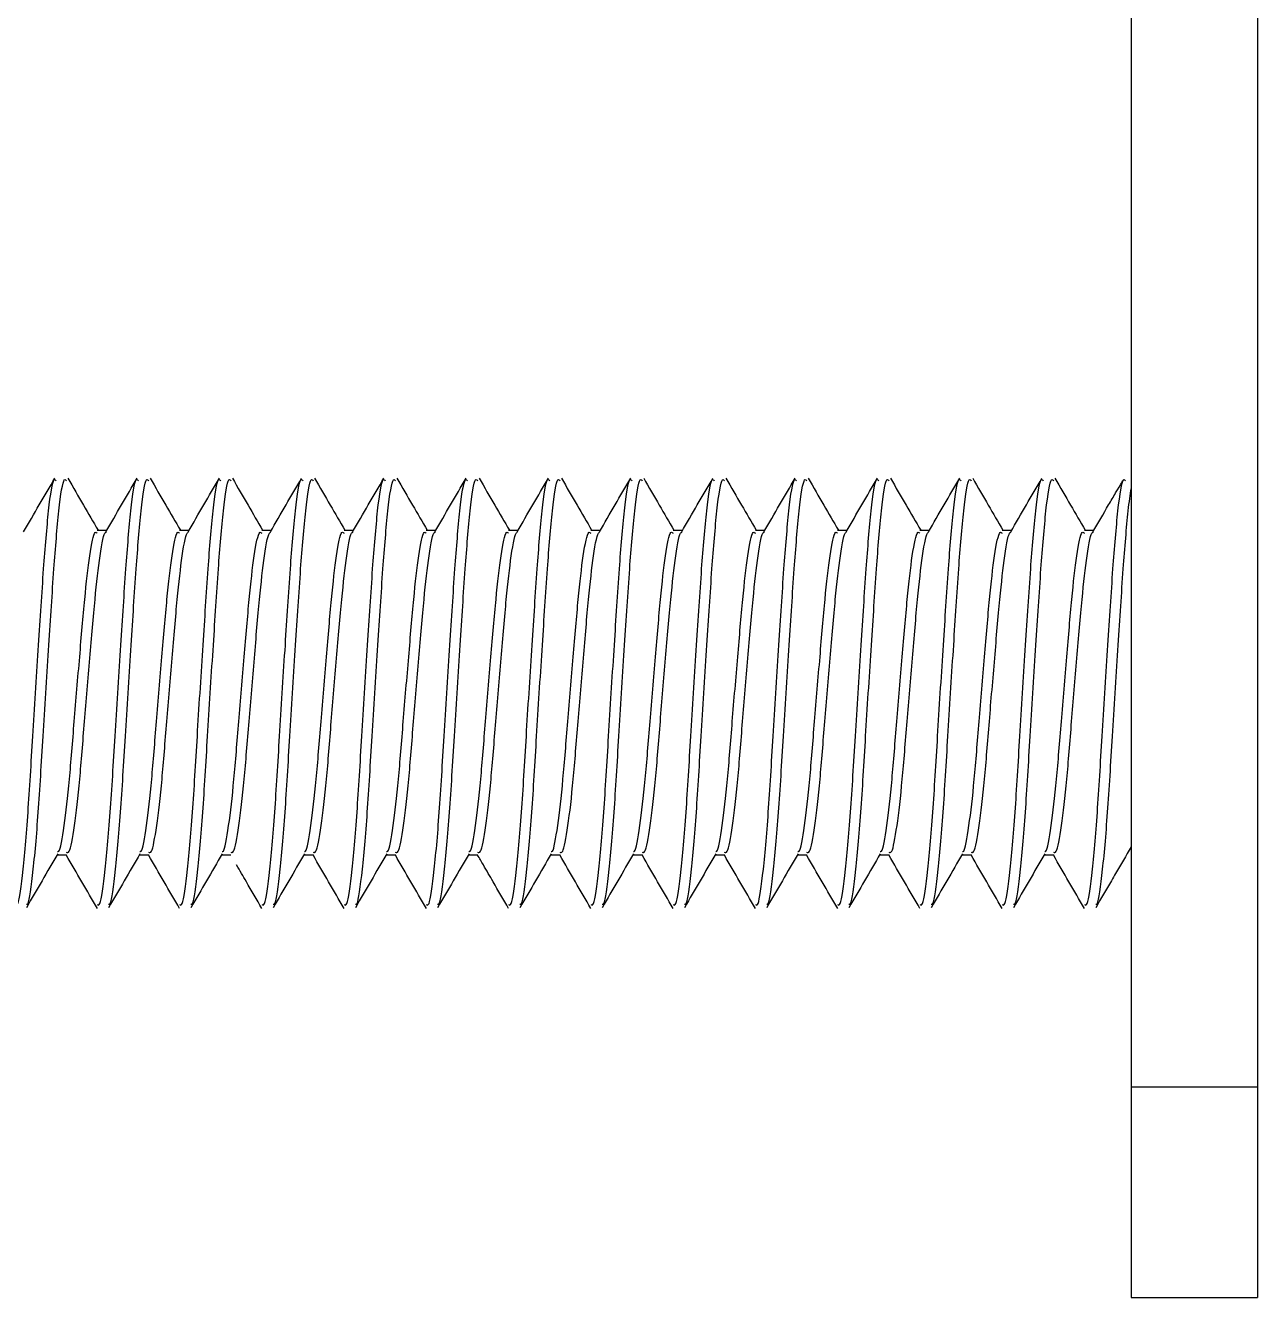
# Model space of a CAD drawing. Header units: inches. Extents: x -2.82 to 2.82, y -1.71 to 1.71.
# Drawn here: x -0.4128 to -0.0617, y -1.7084 to -1.3459 of the extents above; entities that cross this region are included whole.
import ezdxf

# ---------------------------------------------------------------- set-up
doc = ezdxf.new("R2010")
doc.units = ezdxf.units.IN
doc.header["$LTSCALE"] = 0.5
doc.header["$MEASUREMENT"] = 0
doc.layers.add('Hardware', color=242, linetype='CONTINUOUS')
doc.layers.add('Mounting', color=4, linetype='CONTINUOUS')

msp = doc.modelspace()

# ---------------------------------------------------------------- linework, layer by layer
at = {"layer": 'Hardware', "linetype": 'Continuous', "lineweight": 25, "transparency": 16777216}
for p, q in [((-0.39233, -1.48977), (-0.38963, -1.48977)), ((-0.36889, -1.48977), (-0.36619, -1.48977)), ((-0.34545, -1.48977), (-0.34275, -1.48977)), ((-0.32202, -1.48977), (-0.31932, -1.48977)), ((-0.29858, -1.48977), (-0.29588, -1.48977)), ((-0.27514, -1.48977), (-0.27244, -1.48977)), ((-0.2517, -1.48977), (-0.249, -1.48977)), ((-0.22827, -1.48977), (-0.22557, -1.48977)), ((-0.20483, -1.48977), (-0.20213, -1.48977)), ((-0.18139, -1.48977), (-0.17869, -1.48977)), ((-0.15795, -1.48977), (-0.15525, -1.48977)), ((-0.13452, -1.48977), (-0.13182, -1.48977)), ((-0.11108, -1.48977), (-0.10838, -1.48977)), ((-0.40112, -1.58233), (-0.40381, -1.58233)), ((-0.37768, -1.58233), (-0.38037, -1.58233)), ((-0.35424, -1.58233), (-0.35693, -1.58233)), ((-0.33081, -1.58233), (-0.3335, -1.58233)), ((-0.30737, -1.58233), (-0.31006, -1.58233)), ((-0.28393, -1.58233), (-0.28662, -1.58233)), ((-0.26049, -1.58233), (-0.26318, -1.58233)), ((-0.23706, -1.58233), (-0.23975, -1.58233)), ((-0.21362, -1.58233), (-0.21631, -1.58233)), ((-0.19018, -1.58233), (-0.19287, -1.58233)), ((-0.16674, -1.58233), (-0.16944, -1.58233)), ((-0.14331, -1.58233), (-0.146, -1.58233)), ((-0.11987, -1.58233), (-0.12256, -1.58233))]:
    msp.add_line(p, q, dxfattribs=at)
for points, knots in [([(-0.41332, -1.4902), (-0.41183, -1.48765), (-0.40886, -1.48255), (-0.40589, -1.47744), (-0.40441, -1.47489)], [0, 0, 0, 0, 0.499702, 1, 1, 1, 1]), ([(-0.40763, -1.50074), (-0.40716, -1.49482), (-0.40622, -1.48283), (-0.40491, -1.47459), (-0.40425, -1.47542), (-0.40405, -1.47567)], [0, 0, 0, 0, 0.40651, 0.823713, 1, 1, 1, 1]), ([(-0.4047, -1.50074), (-0.40424, -1.49482), (-0.40329, -1.48283), (-0.40198, -1.47459), (-0.40132, -1.47542), (-0.40112, -1.47567)], [0, 0, 0, 0, 0.40651, 0.823713, 1, 1, 1, 1]), ([(-0.40071, -1.47495), (-0.39923, -1.47751), (-0.39636, -1.48245), (-0.39348, -1.48739), (-0.39209, -1.48977)], [0, 0, 0, 0, 0.516874, 1, 1, 1, 1]), ([(-0.38988, -1.4902), (-0.38839, -1.48765), (-0.38542, -1.48255), (-0.38246, -1.47744), (-0.38097, -1.47489)], [0, 0, 0, 0, 0.499702, 1, 1, 1, 1]), ([(-0.38419, -1.50074), (-0.38373, -1.49482), (-0.38278, -1.48283), (-0.38147, -1.47459), (-0.38081, -1.47542), (-0.38061, -1.47567)], [0, 0, 0, 0, 0.406509, 0.823714, 1, 1, 1, 1]), ([(-0.38126, -1.50074), (-0.3808, -1.49482), (-0.37985, -1.48283), (-0.37854, -1.47459), (-0.37788, -1.47542), (-0.37768, -1.47567)], [0, 0, 0, 0, 0.40651, 0.823713, 1, 1, 1, 1]), ([(-0.37727, -1.47495), (-0.37579, -1.47751), (-0.37292, -1.48245), (-0.37004, -1.48739), (-0.36866, -1.48977)], [0, 0, 0, 0, 0.516874, 1, 1, 1, 1]), ([(-0.36644, -1.4902), (-0.36496, -1.48765), (-0.36199, -1.48255), (-0.35902, -1.47744), (-0.35753, -1.47489)], [0, 0, 0, 0, 0.499677, 1, 1, 1, 1]), ([(-0.36076, -1.50074), (-0.36029, -1.49482), (-0.35935, -1.48283), (-0.35803, -1.47459), (-0.35737, -1.47542), (-0.35717, -1.47567)], [0, 0, 0, 0, 0.406509, 0.823714, 1, 1, 1, 1]), ([(-0.35783, -1.50074), (-0.35736, -1.49482), (-0.35641, -1.48283), (-0.35511, -1.47459), (-0.35444, -1.47542), (-0.35424, -1.47567)], [0, 0, 0, 0, 0.40651, 0.823713, 1, 1, 1, 1]), ([(-0.35383, -1.47495), (-0.35235, -1.47751), (-0.34948, -1.48245), (-0.34661, -1.48739), (-0.34522, -1.48977)], [0, 0, 0, 0, 0.516874, 1, 1, 1, 1]), ([(-0.34301, -1.4902), (-0.34152, -1.48765), (-0.33855, -1.48255), (-0.33558, -1.47744), (-0.3341, -1.47489)], [0, 0, 0, 0, 0.499702, 1, 1, 1, 1]), ([(-0.33732, -1.50074), (-0.33685, -1.49482), (-0.33591, -1.48283), (-0.3346, -1.47459), (-0.33393, -1.47542), (-0.33374, -1.47567)], [0, 0, 0, 0, 0.40651, 0.823713, 1, 1, 1, 1]), ([(-0.33439, -1.50074), (-0.33392, -1.49482), (-0.33298, -1.48283), (-0.33167, -1.47459), (-0.331, -1.47542), (-0.33081, -1.47567)], [0, 0, 0, 0, 0.40651, 0.823713, 1, 1, 1, 1]), ([(-0.3304, -1.47495), (-0.32891, -1.47751), (-0.32605, -1.48245), (-0.32317, -1.48739), (-0.32178, -1.48977)], [0, 0, 0, 0, 0.516874, 1, 1, 1, 1]), ([(-0.31957, -1.4902), (-0.31808, -1.48765), (-0.31511, -1.48255), (-0.31214, -1.47744), (-0.31066, -1.47489)], [0, 0, 0, 0, 0.499702, 1, 1, 1, 1]), ([(-0.31388, -1.50074), (-0.31342, -1.49482), (-0.31247, -1.48283), (-0.31116, -1.47459), (-0.3105, -1.47542), (-0.3103, -1.47567)], [0, 0, 0, 0, 0.406509, 0.823714, 1, 1, 1, 1]), ([(-0.31095, -1.50074), (-0.31049, -1.49482), (-0.30954, -1.48283), (-0.30823, -1.47459), (-0.30757, -1.47542), (-0.30737, -1.47567)], [0, 0, 0, 0, 0.40651, 0.823713, 1, 1, 1, 1]), ([(-0.30696, -1.47495), (-0.30548, -1.47751), (-0.30261, -1.48245), (-0.29973, -1.48739), (-0.29834, -1.48977)], [0, 0, 0, 0, 0.516874, 1, 1, 1, 1]), ([(-0.29613, -1.4902), (-0.29464, -1.48765), (-0.29167, -1.48255), (-0.28871, -1.47744), (-0.28722, -1.47489)], [0, 0, 0, 0, 0.499677, 1, 1, 1, 1]), ([(-0.29044, -1.50074), (-0.28998, -1.49482), (-0.28903, -1.48283), (-0.28772, -1.47459), (-0.28706, -1.47542), (-0.28686, -1.47567)], [0, 0, 0, 0, 0.406509, 0.823714, 1, 1, 1, 1]), ([(-0.28751, -1.50074), (-0.28705, -1.49482), (-0.2861, -1.48283), (-0.28479, -1.47459), (-0.28413, -1.47542), (-0.28393, -1.47567)], [0, 0, 0, 0, 0.40651, 0.823713, 1, 1, 1, 1]), ([(-0.28352, -1.47495), (-0.28204, -1.47751), (-0.27917, -1.48245), (-0.2763, -1.48739), (-0.27491, -1.48977)], [0, 0, 0, 0, 0.516874, 1, 1, 1, 1]), ([(-0.27269, -1.4902), (-0.27121, -1.48765), (-0.26824, -1.48255), (-0.26527, -1.47744), (-0.26379, -1.47489)], [0, 0, 0, 0, 0.499702, 1, 1, 1, 1]), ([(-0.26701, -1.50074), (-0.26654, -1.49482), (-0.26559, -1.48283), (-0.26429, -1.47459), (-0.26362, -1.47542), (-0.26342, -1.47567)], [0, 0, 0, 0, 0.40651, 0.823713, 1, 1, 1, 1]), ([(-0.26408, -1.50074), (-0.26361, -1.49482), (-0.26267, -1.48283), (-0.26136, -1.47459), (-0.26069, -1.47542), (-0.26049, -1.47567)], [0, 0, 0, 0, 0.40651, 0.823713, 1, 1, 1, 1]), ([(-0.26008, -1.47495), (-0.2586, -1.47751), (-0.25573, -1.48245), (-0.25286, -1.48739), (-0.25147, -1.48977)], [0, 0, 0, 0, 0.516874, 1, 1, 1, 1]), ([(-0.24926, -1.4902), (-0.24777, -1.48765), (-0.2448, -1.48255), (-0.24183, -1.47744), (-0.24035, -1.47489)], [0, 0, 0, 0, 0.499702, 1, 1, 1, 1]), ([(-0.24357, -1.50074), (-0.2431, -1.49482), (-0.24216, -1.48283), (-0.24085, -1.47459), (-0.24018, -1.47542), (-0.23999, -1.47567)], [0, 0, 0, 0, 0.406509, 0.823714, 1, 1, 1, 1]), ([(-0.24064, -1.50074), (-0.24017, -1.49482), (-0.23923, -1.48283), (-0.23792, -1.47459), (-0.23725, -1.47542), (-0.23706, -1.47567)], [0, 0, 0, 0, 0.40651, 0.823713, 1, 1, 1, 1]), ([(-0.23665, -1.47495), (-0.23516, -1.47751), (-0.2323, -1.48245), (-0.22942, -1.48739), (-0.22803, -1.48977)], [0, 0, 0, 0, 0.516874, 1, 1, 1, 1]), ([(-0.22582, -1.4902), (-0.22433, -1.48765), (-0.22136, -1.48255), (-0.21839, -1.47744), (-0.21691, -1.47489)], [0, 0, 0, 0, 0.499677, 1, 1, 1, 1]), ([(-0.22013, -1.50074), (-0.21967, -1.49482), (-0.21872, -1.48283), (-0.21741, -1.47459), (-0.21675, -1.47542), (-0.21655, -1.47567)], [0, 0, 0, 0, 0.406509, 0.823714, 1, 1, 1, 1]), ([(-0.2172, -1.50074), (-0.21674, -1.49482), (-0.21579, -1.48283), (-0.21448, -1.47459), (-0.21382, -1.47542), (-0.21362, -1.47567)], [0, 0, 0, 0, 0.40651, 0.823713, 1, 1, 1, 1]), ([(-0.21321, -1.47495), (-0.21173, -1.47751), (-0.20886, -1.48245), (-0.20598, -1.48739), (-0.20459, -1.48977)], [0, 0, 0, 0, 0.516874, 1, 1, 1, 1]), ([(-0.20238, -1.4902), (-0.2009, -1.48765), (-0.19792, -1.48255), (-0.19496, -1.47744), (-0.19347, -1.47489)], [0, 0, 0, 0, 0.499677, 1, 1, 1, 1]), ([(-0.19669, -1.50074), (-0.19623, -1.49482), (-0.19528, -1.48283), (-0.19397, -1.47459), (-0.19331, -1.47542), (-0.19311, -1.47567)], [0, 0, 0, 0, 0.406509, 0.823714, 1, 1, 1, 1]), ([(-0.19377, -1.50074), (-0.1933, -1.49482), (-0.19235, -1.48283), (-0.19104, -1.47459), (-0.19038, -1.47542), (-0.19018, -1.47567)], [0, 0, 0, 0, 0.406509, 0.823714, 1, 1, 1, 1]), ([(-0.18977, -1.47495), (-0.18829, -1.47751), (-0.18542, -1.48245), (-0.18255, -1.48739), (-0.18116, -1.48977)], [0, 0, 0, 0, 0.516874, 1, 1, 1, 1]), ([(-0.17894, -1.4902), (-0.17746, -1.48765), (-0.17449, -1.48255), (-0.17152, -1.47744), (-0.17004, -1.47489)], [0, 0, 0, 0, 0.499683, 1, 1, 1, 1]), ([(-0.17326, -1.50074), (-0.17279, -1.49482), (-0.17185, -1.48283), (-0.17054, -1.47459), (-0.16987, -1.47542), (-0.16967, -1.47567)], [0, 0, 0, 0, 0.406509, 0.823714, 1, 1, 1, 1]), ([(-0.17033, -1.50074), (-0.16986, -1.49482), (-0.16892, -1.48283), (-0.16761, -1.47459), (-0.16694, -1.47542), (-0.16674, -1.47567)], [0, 0, 0, 0, 0.406509, 0.823714, 1, 1, 1, 1]), ([(-0.16633, -1.47495), (-0.16485, -1.47751), (-0.16198, -1.48245), (-0.15911, -1.48739), (-0.15772, -1.48977)], [0, 0, 0, 0, 0.516887, 1, 1, 1, 1]), ([(-0.15551, -1.4902), (-0.15402, -1.48765), (-0.15105, -1.48255), (-0.14808, -1.47744), (-0.1466, -1.47489)], [0, 0, 0, 0, 0.49969, 1, 1, 1, 1]), ([(-0.14982, -1.50074), (-0.14935, -1.49482), (-0.14841, -1.48283), (-0.1471, -1.47459), (-0.14643, -1.47542), (-0.14624, -1.47567)], [0, 0, 0, 0, 0.406509, 0.823714, 1, 1, 1, 1]), ([(-0.14689, -1.50074), (-0.14642, -1.49482), (-0.14548, -1.48283), (-0.14417, -1.47459), (-0.1435, -1.47542), (-0.14331, -1.47567)], [0, 0, 0, 0, 0.406509, 0.823714, 1, 1, 1, 1]), ([(-0.1429, -1.47495), (-0.14141, -1.47751), (-0.13855, -1.48245), (-0.13567, -1.48739), (-0.13428, -1.48977)], [0, 0, 0, 0, 0.516881, 1, 1, 1, 1]), ([(-0.13207, -1.4902), (-0.13058, -1.48765), (-0.12761, -1.48255), (-0.12464, -1.47744), (-0.12316, -1.47489)], [0, 0, 0, 0, 0.499677, 1, 1, 1, 1]), ([(-0.12638, -1.50074), (-0.12592, -1.49482), (-0.12497, -1.48283), (-0.12366, -1.47459), (-0.123, -1.47542), (-0.1228, -1.47567)], [0, 0, 0, 0, 0.406509, 0.823714, 1, 1, 1, 1]), ([(-0.12345, -1.50074), (-0.12299, -1.49482), (-0.12204, -1.48283), (-0.12073, -1.47459), (-0.12007, -1.47542), (-0.11987, -1.47567)], [0, 0, 0, 0, 0.406509, 0.823714, 1, 1, 1, 1]), ([(-0.11946, -1.47495), (-0.11798, -1.47751), (-0.11511, -1.48245), (-0.11223, -1.48739), (-0.11084, -1.48977)], [0, 0, 0, 0, 0.516881, 1, 1, 1, 1]), ([(-0.10863, -1.4902), (-0.10714, -1.48766), (-0.10499, -1.48396), (-0.10284, -1.48026), (-0.10217, -1.47911), (-0.1007, -1.47656), (-0.1, -1.47549), (-0.09992, -1.47538)], [0, 0, 0, 0, 0.68952, 1, 1, 1, 1.687588, 1.687588, 1.687588, 1.687588]), ([(-0.10295, -1.50074), (-0.10248, -1.49482), (-0.10153, -1.48283), (-0.10022, -1.47459), (-0.09956, -1.47542), (-0.09936, -1.47567)], [0, 0, 0, 0, 0.406509, 0.823714, 1, 1, 1, 1]), ([(-0.10002, -1.50074), (-0.09955, -1.49482), (-0.09882, -1.48563), (-0.09802, -1.47949), (-0.09774, -1.47793)], [0, 0, 0, 0, 0.4065093, 0.6314839, 0.6314839, 0.6314839, 0.6314839]), ([(-0.40363, -1.58136), (-0.40351, -1.58138), (-0.40293, -1.58146), (-0.40177, -1.57459), (-0.40024, -1.56162), (-0.39892, -1.5442), (-0.39733, -1.52578), (-0.39591, -1.50873), (-0.3945, -1.49621), (-0.39319, -1.48978), (-0.39253, -1.49042), (-0.39233, -1.49061)], [0, 0, 0, 0, 0.032032, 0.163227, 0.294424, 0.421501, 0.553854, 0.682794, 0.811735, 0.944088, 1, 1, 1, 1]), ([(-0.40116, -1.5815), (-0.4009, -1.58164), (-0.40016, -1.582), (-0.39884, -1.57475), (-0.39731, -1.56158), (-0.396, -1.54433), (-0.39441, -1.52594), (-0.39299, -1.50876), (-0.39158, -1.49642), (-0.39044, -1.49021), (-0.38992, -1.49045), (-0.38989, -1.49047)], [0, 0, 0, 0, 0.0756552, 0.2070827, 0.3385112, 0.4658129, 0.5956376, 0.7275691, 0.8567376, 0.9893247, 1, 1, 1, 1]), ([(-0.38019, -1.58136), (-0.38007, -1.58138), (-0.37949, -1.58146), (-0.37833, -1.57459), (-0.37681, -1.56162), (-0.37548, -1.5442), (-0.37389, -1.52578), (-0.37247, -1.50873), (-0.37106, -1.49621), (-0.36975, -1.48978), (-0.36909, -1.49042), (-0.36889, -1.49061)], [0, 0, 0, 0, 0.032032, 0.163227, 0.294423, 0.421501, 0.553855, 0.682795, 0.811735, 0.944089, 1, 1, 1, 1]), ([(-0.37773, -1.5815), (-0.37746, -1.58164), (-0.37673, -1.582), (-0.37541, -1.57475), (-0.37387, -1.56158), (-0.37256, -1.54433), (-0.37097, -1.52594), (-0.36955, -1.50876), (-0.36814, -1.49642), (-0.367, -1.49021), (-0.36649, -1.49045), (-0.36645, -1.49047)], [0, 0, 0, 0, 0.075656, 0.207083, 0.338512, 0.465813, 0.595638, 0.727569, 0.856738, 0.989325, 1, 1, 1, 1]), ([(-0.35675, -1.58136), (-0.35664, -1.58138), (-0.35606, -1.58146), (-0.3549, -1.57459), (-0.35337, -1.56162), (-0.35205, -1.5442), (-0.35045, -1.52578), (-0.34904, -1.50873), (-0.34763, -1.49621), (-0.34632, -1.48978), (-0.34565, -1.49042), (-0.34545, -1.49061)], [0, 0, 0, 0, 0.032032, 0.163227, 0.294424, 0.421501, 0.553854, 0.682795, 0.811735, 0.944089, 1, 1, 1, 1]), ([(-0.35429, -1.5815), (-0.35402, -1.58164), (-0.35329, -1.582), (-0.35197, -1.57475), (-0.35044, -1.56158), (-0.34913, -1.54433), (-0.34754, -1.52594), (-0.34612, -1.50876), (-0.3447, -1.49642), (-0.34356, -1.49021), (-0.34305, -1.49045), (-0.34301, -1.49047)], [0, 0, 0, 0, 0.075656, 0.207083, 0.338511, 0.465813, 0.595638, 0.72757, 0.856738, 0.989325, 1, 1, 1, 1]), ([(-0.33331, -1.58136), (-0.3332, -1.58138), (-0.33262, -1.58146), (-0.33146, -1.57459), (-0.32993, -1.56162), (-0.32861, -1.5442), (-0.32701, -1.52578), (-0.3256, -1.50873), (-0.32419, -1.49621), (-0.32288, -1.48978), (-0.32221, -1.49042), (-0.32202, -1.49061)], [0, 0, 0, 0, 0.032032, 0.163227, 0.294424, 0.421501, 0.553854, 0.682794, 0.811735, 0.944088, 1, 1, 1, 1]), ([(-0.33085, -1.5815), (-0.33058, -1.58164), (-0.32985, -1.582), (-0.32853, -1.57475), (-0.327, -1.56158), (-0.32569, -1.54433), (-0.3241, -1.52594), (-0.32268, -1.50876), (-0.32126, -1.49642), (-0.32013, -1.49021), (-0.31961, -1.49045), (-0.31957, -1.49047)], [0, 0, 0, 0, 0.0756552, 0.2070827, 0.3385112, 0.4658129, 0.5956376, 0.7275691, 0.8567376, 0.9893247, 1, 1, 1, 1]), ([(-0.30988, -1.58136), (-0.30976, -1.58138), (-0.30918, -1.58146), (-0.30802, -1.57459), (-0.30649, -1.56162), (-0.30517, -1.5442), (-0.30358, -1.52578), (-0.30216, -1.50873), (-0.30075, -1.49621), (-0.29944, -1.48978), (-0.29878, -1.49042), (-0.29858, -1.49061)], [0, 0, 0, 0, 0.032032, 0.163227, 0.294423, 0.421501, 0.553855, 0.682795, 0.811735, 0.944089, 1, 1, 1, 1]), ([(-0.30742, -1.5815), (-0.30715, -1.58164), (-0.30641, -1.582), (-0.30509, -1.57475), (-0.30356, -1.56158), (-0.30225, -1.54433), (-0.30066, -1.52594), (-0.29924, -1.50876), (-0.29783, -1.49642), (-0.29669, -1.49021), (-0.29618, -1.49045), (-0.29614, -1.49047)], [0, 0, 0, 0, 0.075656, 0.207083, 0.338512, 0.465813, 0.595638, 0.727569, 0.856738, 0.989325, 1, 1, 1, 1]), ([(-0.28644, -1.58136), (-0.28633, -1.58138), (-0.28574, -1.58146), (-0.28458, -1.57459), (-0.28306, -1.56162), (-0.28173, -1.5442), (-0.28014, -1.52578), (-0.27872, -1.50873), (-0.27731, -1.49621), (-0.276, -1.48978), (-0.27534, -1.49042), (-0.27514, -1.49061)], [0, 0, 0, 0, 0.032032, 0.163227, 0.294424, 0.421501, 0.553854, 0.682795, 0.811735, 0.944089, 1, 1, 1, 1]), ([(-0.28398, -1.5815), (-0.28371, -1.58164), (-0.28298, -1.582), (-0.28166, -1.57475), (-0.28013, -1.56158), (-0.27881, -1.54433), (-0.27722, -1.52594), (-0.2758, -1.50876), (-0.27439, -1.49642), (-0.27325, -1.49021), (-0.27274, -1.49045), (-0.2727, -1.49047)], [0, 0, 0, 0, 0.075656, 0.207083, 0.338511, 0.465813, 0.595638, 0.72757, 0.856738, 0.989325, 1, 1, 1, 1]), ([(-0.263, -1.58136), (-0.26289, -1.58138), (-0.26231, -1.58146), (-0.26115, -1.57459), (-0.25962, -1.56162), (-0.2583, -1.5442), (-0.2567, -1.52578), (-0.25529, -1.50873), (-0.25388, -1.49621), (-0.25257, -1.48978), (-0.2519, -1.49042), (-0.2517, -1.49061)], [0, 0, 0, 0, 0.032032, 0.163227, 0.294424, 0.421501, 0.553854, 0.682794, 0.811735, 0.944088, 1, 1, 1, 1]), ([(-0.26054, -1.5815), (-0.26027, -1.58164), (-0.25954, -1.582), (-0.25822, -1.57475), (-0.25669, -1.56158), (-0.25538, -1.54433), (-0.25378, -1.52594), (-0.25237, -1.50876), (-0.25095, -1.49642), (-0.24981, -1.49021), (-0.2493, -1.49045), (-0.24926, -1.49047)], [0, 0, 0, 0, 0.0756552, 0.2070827, 0.3385112, 0.4658129, 0.5956376, 0.7275691, 0.8567376, 0.9893247, 1, 1, 1, 1]), ([(-0.23956, -1.58136), (-0.23945, -1.58138), (-0.23887, -1.58146), (-0.23771, -1.57459), (-0.23618, -1.56162), (-0.23486, -1.5442), (-0.23326, -1.52578), (-0.23185, -1.50873), (-0.23044, -1.49621), (-0.22913, -1.48978), (-0.22847, -1.49042), (-0.22827, -1.49061)], [0, 0, 0, 0, 0.032032, 0.163227, 0.294423, 0.421501, 0.553855, 0.682795, 0.811735, 0.944089, 1, 1, 1, 1]), ([(-0.2371, -1.5815), (-0.23684, -1.58164), (-0.2361, -1.582), (-0.23478, -1.57475), (-0.23325, -1.56158), (-0.23194, -1.54433), (-0.23035, -1.52594), (-0.22893, -1.50876), (-0.22751, -1.49642), (-0.22638, -1.49021), (-0.22586, -1.49045), (-0.22582, -1.49047)], [0, 0, 0, 0, 0.075656, 0.207083, 0.338512, 0.465813, 0.595638, 0.727569, 0.856738, 0.989325, 1, 1, 1, 1]), ([(-0.21613, -1.58136), (-0.21601, -1.58138), (-0.21543, -1.58146), (-0.21427, -1.57459), (-0.21274, -1.56162), (-0.21142, -1.5442), (-0.20983, -1.52578), (-0.20841, -1.50873), (-0.207, -1.49621), (-0.20569, -1.48978), (-0.20503, -1.49042), (-0.20483, -1.49061)], [0, 0, 0, 0, 0.032032, 0.163227, 0.294424, 0.421501, 0.553854, 0.682795, 0.811735, 0.944089, 1, 1, 1, 1]), ([(-0.21367, -1.5815), (-0.2134, -1.58164), (-0.21266, -1.582), (-0.21134, -1.57475), (-0.20981, -1.56158), (-0.2085, -1.54433), (-0.20691, -1.52594), (-0.20549, -1.50876), (-0.20408, -1.49642), (-0.20294, -1.49021), (-0.20243, -1.49045), (-0.20239, -1.49047)], [0, 0, 0, 0, 0.075656, 0.207083, 0.338511, 0.465813, 0.595638, 0.72757, 0.856738, 0.989325, 1, 1, 1, 1]), ([(-0.19269, -1.58136), (-0.19258, -1.58138), (-0.19199, -1.58146), (-0.19083, -1.57459), (-0.18931, -1.56162), (-0.18798, -1.5442), (-0.18639, -1.52578), (-0.18497, -1.50873), (-0.18356, -1.49621), (-0.18225, -1.48978), (-0.18159, -1.49042), (-0.18139, -1.49061)], [0, 0, 0, 0, 0.032032, 0.163227, 0.294424, 0.421501, 0.553854, 0.682795, 0.811735, 0.944089, 1, 1, 1, 1]), ([(-0.19023, -1.5815), (-0.18996, -1.58164), (-0.18923, -1.582), (-0.18791, -1.57475), (-0.18638, -1.56158), (-0.18506, -1.54433), (-0.18347, -1.52594), (-0.18205, -1.50876), (-0.18064, -1.49642), (-0.1795, -1.49021), (-0.17899, -1.49045), (-0.17895, -1.49047)], [0, 0, 0, 0, 0.0756557, 0.2070827, 0.3385112, 0.4658134, 0.5956376, 0.7275696, 0.8567375, 0.9893252, 1, 1, 1, 1]), ([(-0.16925, -1.58136), (-0.16914, -1.58138), (-0.16856, -1.58146), (-0.1674, -1.57459), (-0.16587, -1.56162), (-0.16455, -1.5442), (-0.16295, -1.52578), (-0.16154, -1.50873), (-0.16013, -1.49621), (-0.15882, -1.48978), (-0.15815, -1.49042), (-0.15795, -1.49061)], [0, 0, 0, 0, 0.032032, 0.163227, 0.294424, 0.421501, 0.553854, 0.682795, 0.811735, 0.944088, 1, 1, 1, 1]), ([(-0.16679, -1.5815), (-0.16652, -1.58164), (-0.16579, -1.582), (-0.16447, -1.57475), (-0.16294, -1.56158), (-0.16163, -1.54433), (-0.16004, -1.52594), (-0.15862, -1.50876), (-0.1572, -1.49642), (-0.15606, -1.49021), (-0.15555, -1.49045), (-0.15551, -1.49047)], [0, 0, 0, 0, 0.075655, 0.207083, 0.338511, 0.465813, 0.595638, 0.727569, 0.856738, 0.989325, 1, 1, 1, 1]), ([(-0.14581, -1.58136), (-0.1457, -1.58138), (-0.14512, -1.58146), (-0.14396, -1.57459), (-0.14243, -1.56162), (-0.14111, -1.5442), (-0.13951, -1.52578), (-0.1381, -1.50873), (-0.13669, -1.49621), (-0.13538, -1.48978), (-0.13472, -1.49042), (-0.13452, -1.49061)], [0, 0, 0, 0, 0.032032, 0.163227, 0.294424, 0.421501, 0.553854, 0.682795, 0.811735, 0.944088, 1, 1, 1, 1]), ([(-0.14335, -1.5815), (-0.14309, -1.58164), (-0.14235, -1.582), (-0.14103, -1.57475), (-0.1395, -1.56158), (-0.13819, -1.54433), (-0.1366, -1.52594), (-0.13518, -1.50876), (-0.13376, -1.49642), (-0.13262, -1.49021), (-0.13211, -1.49045), (-0.13208, -1.49047)], [0, 0, 0, 0, 0.075655, 0.207083, 0.338511, 0.465813, 0.595638, 0.727569, 0.856738, 0.989325, 1, 1, 1, 1]), ([(-0.12238, -1.58136), (-0.12226, -1.58138), (-0.12168, -1.58146), (-0.12052, -1.57459), (-0.11899, -1.56162), (-0.11767, -1.5442), (-0.11608, -1.52578), (-0.11466, -1.50873), (-0.11325, -1.49621), (-0.11194, -1.48978), (-0.11128, -1.49042), (-0.11108, -1.49061)], [0, 0, 0, 0, 0.032032, 0.163227, 0.294424, 0.421501, 0.553854, 0.682795, 0.811735, 0.944088, 1, 1, 1, 1]), ([(-0.11992, -1.5815), (-0.11965, -1.58164), (-0.11891, -1.582), (-0.11759, -1.57475), (-0.11606, -1.56158), (-0.11475, -1.54433), (-0.11316, -1.52594), (-0.11174, -1.50876), (-0.11033, -1.49642), (-0.10919, -1.49021), (-0.10868, -1.49045), (-0.10864, -1.49047)], [0, 0, 0, 0, 0.075655, 0.207083, 0.338511, 0.465813, 0.595638, 0.72757, 0.856738, 0.989325, 1, 1, 1, 1]), ([(-0.41577, -1.59644), (-0.41551, -1.59659), (-0.4148, -1.59704), (-0.41349, -1.58747), (-0.41196, -1.56996), (-0.41064, -1.54697), (-0.40904, -1.52212), (-0.4081, -1.5078), (-0.40763, -1.50074)], [0, 0, 0, 0, 0.098577, 0.280299, 0.462021, 0.638069, 0.821385, 1, 1, 1, 1]), ([(-0.41254, -1.59632), (-0.41238, -1.59637), (-0.41176, -1.59658), (-0.41056, -1.58734), (-0.40903, -1.56999), (-0.40771, -1.54696), (-0.40612, -1.52212), (-0.40517, -1.5078), (-0.4047, -1.50074)], [0, 0, 0, 0, 0.062356, 0.25138, 0.440403, 0.623526, 0.814208, 1, 1, 1, 1]), ([(-0.39233, -1.59644), (-0.39208, -1.59659), (-0.39136, -1.59704), (-0.39005, -1.58747), (-0.38852, -1.56996), (-0.3872, -1.54697), (-0.38561, -1.52212), (-0.38466, -1.5078), (-0.38419, -1.50074)], [0, 0, 0, 0, 0.098577, 0.280299, 0.46202, 0.638069, 0.821385, 1, 1, 1, 1]), ([(-0.3891, -1.59632), (-0.38894, -1.59637), (-0.38832, -1.59658), (-0.38712, -1.58734), (-0.38559, -1.56999), (-0.38427, -1.54696), (-0.38268, -1.52212), (-0.38173, -1.5078), (-0.38126, -1.50074)], [0, 0, 0, 0, 0.062356, 0.25138, 0.440403, 0.623526, 0.814208, 1, 1, 1, 1]), ([(-0.36889, -1.59644), (-0.36864, -1.59659), (-0.36792, -1.59704), (-0.36662, -1.58747), (-0.36509, -1.56996), (-0.36376, -1.54697), (-0.36217, -1.52212), (-0.36122, -1.5078), (-0.36076, -1.50074)], [0, 0, 0, 0, 0.0985776, 0.2802987, 0.4620205, 0.6380693, 0.8213847, 1, 1, 1, 1]), ([(-0.36566, -1.59632), (-0.36551, -1.59637), (-0.36489, -1.59658), (-0.36369, -1.58734), (-0.36216, -1.56999), (-0.36084, -1.54696), (-0.35924, -1.52212), (-0.35829, -1.5078), (-0.35783, -1.50074)], [0, 0, 0, 0, 0.062356, 0.25138, 0.440403, 0.623526, 0.814208, 1, 1, 1, 1]), ([(-0.34545, -1.59644), (-0.3452, -1.59659), (-0.34448, -1.59704), (-0.34318, -1.58747), (-0.34165, -1.56996), (-0.34033, -1.54697), (-0.33873, -1.52212), (-0.33779, -1.5078), (-0.33732, -1.50074)], [0, 0, 0, 0, 0.098577, 0.280299, 0.462021, 0.638069, 0.821385, 1, 1, 1, 1]), ([(-0.34222, -1.59632), (-0.34207, -1.59637), (-0.34145, -1.59658), (-0.34025, -1.58734), (-0.33872, -1.56999), (-0.3374, -1.54696), (-0.3358, -1.52212), (-0.33486, -1.5078), (-0.33439, -1.50074)], [0, 0, 0, 0, 0.062356, 0.25138, 0.440403, 0.623526, 0.814208, 1, 1, 1, 1]), ([(-0.32202, -1.59644), (-0.32176, -1.59659), (-0.32105, -1.59704), (-0.31974, -1.58747), (-0.31821, -1.56996), (-0.31689, -1.54697), (-0.31529, -1.52212), (-0.31435, -1.5078), (-0.31388, -1.50074)], [0, 0, 0, 0, 0.098577, 0.280299, 0.46202, 0.638069, 0.821385, 1, 1, 1, 1]), ([(-0.31879, -1.59632), (-0.31863, -1.59637), (-0.31801, -1.59658), (-0.31681, -1.58734), (-0.31528, -1.56999), (-0.31396, -1.54696), (-0.31237, -1.52212), (-0.31142, -1.5078), (-0.31095, -1.50074)], [0, 0, 0, 0, 0.062356, 0.25138, 0.440403, 0.623526, 0.814208, 1, 1, 1, 1]), ([(-0.29858, -1.59644), (-0.29833, -1.59659), (-0.29761, -1.59704), (-0.29631, -1.58747), (-0.29477, -1.56996), (-0.29345, -1.54697), (-0.29186, -1.52212), (-0.29091, -1.5078), (-0.29044, -1.50074)], [0, 0, 0, 0, 0.0985776, 0.2802987, 0.4620205, 0.6380693, 0.8213847, 1, 1, 1, 1]), ([(-0.29535, -1.59632), (-0.2952, -1.59637), (-0.29457, -1.59658), (-0.29337, -1.58734), (-0.29184, -1.56999), (-0.29052, -1.54696), (-0.28893, -1.52212), (-0.28798, -1.5078), (-0.28751, -1.50074)], [0, 0, 0, 0, 0.062356, 0.25138, 0.440403, 0.623526, 0.814208, 1, 1, 1, 1]), ([(-0.27514, -1.59644), (-0.27489, -1.59659), (-0.27417, -1.59704), (-0.27287, -1.58747), (-0.27134, -1.56996), (-0.27002, -1.54697), (-0.26842, -1.52212), (-0.26747, -1.5078), (-0.26701, -1.50074)], [0, 0, 0, 0, 0.098577, 0.280299, 0.462021, 0.638069, 0.821385, 1, 1, 1, 1]), ([(-0.27191, -1.59632), (-0.27176, -1.59637), (-0.27114, -1.59658), (-0.26994, -1.58734), (-0.26841, -1.56999), (-0.26709, -1.54696), (-0.26549, -1.52212), (-0.26455, -1.5078), (-0.26408, -1.50074)], [0, 0, 0, 0, 0.062356, 0.25138, 0.440403, 0.623526, 0.814208, 1, 1, 1, 1]), ([(-0.2517, -1.59644), (-0.25145, -1.59659), (-0.25073, -1.59704), (-0.24943, -1.58747), (-0.2479, -1.56996), (-0.24658, -1.54697), (-0.24498, -1.52212), (-0.24404, -1.5078), (-0.24357, -1.50074)], [0, 0, 0, 0, 0.098577, 0.280299, 0.46202, 0.638069, 0.821385, 1, 1, 1, 1]), ([(-0.24847, -1.59632), (-0.24832, -1.59637), (-0.2477, -1.59658), (-0.2465, -1.58734), (-0.24497, -1.56999), (-0.24365, -1.54696), (-0.24205, -1.52212), (-0.24111, -1.5078), (-0.24064, -1.50074)], [0, 0, 0, 0, 0.062356, 0.25138, 0.440403, 0.623526, 0.814208, 1, 1, 1, 1]), ([(-0.22827, -1.59644), (-0.22801, -1.59659), (-0.2273, -1.59704), (-0.22599, -1.58747), (-0.22446, -1.56996), (-0.22314, -1.54697), (-0.22155, -1.52212), (-0.2206, -1.5078), (-0.22013, -1.50074)], [0, 0, 0, 0, 0.0985776, 0.2802987, 0.4620205, 0.6380693, 0.8213847, 1, 1, 1, 1]), ([(-0.22504, -1.59632), (-0.22488, -1.59637), (-0.22426, -1.59658), (-0.22306, -1.58734), (-0.22153, -1.56999), (-0.22021, -1.54696), (-0.21862, -1.52212), (-0.21767, -1.5078), (-0.2172, -1.50074)], [0, 0, 0, 0, 0.062356, 0.25138, 0.440403, 0.623526, 0.814208, 1, 1, 1, 1]), ([(-0.20483, -1.59644), (-0.20458, -1.59659), (-0.20386, -1.59704), (-0.20256, -1.58747), (-0.20102, -1.56996), (-0.1997, -1.54697), (-0.19811, -1.52212), (-0.19716, -1.5078), (-0.19669, -1.50074)], [0, 0, 0, 0, 0.098577, 0.280299, 0.46202, 0.638069, 0.821385, 1, 1, 1, 1]), ([(-0.2016, -1.59632), (-0.20145, -1.59637), (-0.20082, -1.59658), (-0.19963, -1.58734), (-0.1981, -1.56999), (-0.19677, -1.54696), (-0.19518, -1.52212), (-0.19423, -1.5078), (-0.19377, -1.50074)], [0, 0, 0, 0, 0.062356, 0.251379, 0.440403, 0.623526, 0.814208, 1, 1, 1, 1]), ([(-0.18139, -1.59644), (-0.18114, -1.59659), (-0.18042, -1.59704), (-0.17912, -1.58747), (-0.17759, -1.56996), (-0.17627, -1.54697), (-0.17467, -1.52212), (-0.17372, -1.5078), (-0.17326, -1.50074)], [0, 0, 0, 0, 0.098577, 0.280299, 0.462021, 0.638069, 0.821385, 1, 1, 1, 1]), ([(-0.17816, -1.59632), (-0.17801, -1.59637), (-0.17739, -1.59658), (-0.17619, -1.58734), (-0.17466, -1.56999), (-0.17334, -1.54696), (-0.17174, -1.52212), (-0.17079, -1.5078), (-0.17033, -1.50074)], [0, 0, 0, 0, 0.062356, 0.251379, 0.440403, 0.623526, 0.814208, 1, 1, 1, 1]), ([(-0.15795, -1.59644), (-0.1577, -1.59659), (-0.15698, -1.59704), (-0.15568, -1.58747), (-0.15415, -1.56996), (-0.15283, -1.54697), (-0.15123, -1.52212), (-0.15029, -1.5078), (-0.14982, -1.50074)], [0, 0, 0, 0, 0.098577, 0.280299, 0.462021, 0.638069, 0.821385, 1, 1, 1, 1]), ([(-0.15472, -1.59632), (-0.15457, -1.59637), (-0.15395, -1.59658), (-0.15275, -1.58734), (-0.15122, -1.56999), (-0.1499, -1.54696), (-0.1483, -1.52212), (-0.14736, -1.5078), (-0.14689, -1.50074)], [0, 0, 0, 0, 0.062356, 0.251379, 0.440403, 0.623526, 0.814208, 1, 1, 1, 1]), ([(-0.13452, -1.59644), (-0.13426, -1.59659), (-0.13355, -1.59704), (-0.13224, -1.58747), (-0.13071, -1.56996), (-0.12939, -1.54697), (-0.1278, -1.52212), (-0.12685, -1.5078), (-0.12638, -1.50074)], [0, 0, 0, 0, 0.098577, 0.280299, 0.46202, 0.638069, 0.821385, 1, 1, 1, 1]), ([(-0.13129, -1.59632), (-0.13113, -1.59637), (-0.13051, -1.59658), (-0.12931, -1.58734), (-0.12778, -1.56999), (-0.12646, -1.54696), (-0.12487, -1.52212), (-0.12392, -1.5078), (-0.12345, -1.50074)], [0, 0, 0, 0, 0.0623559, 0.2513794, 0.4404033, 0.623526, 0.8142076, 1, 1, 1, 1]), ([(-0.11108, -1.59644), (-0.11083, -1.59659), (-0.11011, -1.59704), (-0.10881, -1.58747), (-0.10728, -1.56996), (-0.10595, -1.54697), (-0.10436, -1.52212), (-0.10341, -1.5078), (-0.10295, -1.50074)], [0, 0, 0, 0, 0.098577, 0.280299, 0.46202, 0.638069, 0.821385, 1, 1, 1, 1]), ([(-0.10785, -1.59632), (-0.1077, -1.59637), (-0.10708, -1.59658), (-0.10587, -1.58734), (-0.10435, -1.56999), (-0.10302, -1.54696), (-0.10143, -1.52212), (-0.10048, -1.5078), (-0.10002, -1.50074)], [0, 0, 0, 0, 0.0623559, 0.2513794, 0.4404033, 0.623526, 0.8142076, 1, 1, 1, 1]), ([(-0.09774, -1.57995), (-0.09922, -1.58249), (-0.1007, -1.58503), (-0.10217, -1.58757), (-0.10217, -1.58757), (-0.10217, -1.58757), (-0.10217, -1.58757), (-0.10258, -1.58827), (-0.10447, -1.59153), (-0.10636, -1.59478), (-0.10785, -1.59734)], [-0.780166, -0.780166, -0.780166, -0.780166, 0, 0, 0, 0, 0, 0, 0.21338, 1, 1, 1, 1]), ([(-0.40361, -1.58199), (-0.4051, -1.58454), (-0.40808, -1.58967), (-0.41105, -1.59478), (-0.41253, -1.59734)], [0, 0, 0, 0, 0.499537, 1, 1, 1, 1]), ([(-0.39231, -1.59755), (-0.39378, -1.59501), (-0.39673, -1.58994), (-0.39968, -1.58486), (-0.40116, -1.58232)], [0, 0, 0, 0, 0.50008, 1, 1, 1, 1]), ([(-0.38017, -1.58199), (-0.38166, -1.58454), (-0.38464, -1.58967), (-0.38761, -1.59478), (-0.3891, -1.59734)], [0, 0, 0, 0, 0.4995247, 1, 1, 1, 1]), ([(-0.36887, -1.59755), (-0.37035, -1.59501), (-0.37329, -1.58994), (-0.37624, -1.58486), (-0.37772, -1.58232)], [0, 0, 0, 0, 0.500106, 1, 1, 1, 1]), ([(-0.35674, -1.58199), (-0.35822, -1.58454), (-0.3612, -1.58967), (-0.36417, -1.59478), (-0.36566, -1.59734)], [0, 0, 0, 0, 0.49955, 1, 1, 1, 1]), ([(-0.3333, -1.58199), (-0.33479, -1.58454), (-0.33777, -1.58967), (-0.34074, -1.59478), (-0.34222, -1.59734)], [0, 0, 0, 0, 0.499537, 1, 1, 1, 1]), ([(-0.322, -1.59755), (-0.32347, -1.59501), (-0.32642, -1.58994), (-0.32937, -1.58486), (-0.33084, -1.58232)], [0, 0, 0, 0, 0.50008, 1, 1, 1, 1]), ([(-0.30986, -1.58199), (-0.31135, -1.58454), (-0.31433, -1.58967), (-0.3173, -1.59478), (-0.31878, -1.59734)], [0, 0, 0, 0, 0.4995247, 1, 1, 1, 1]), ([(-0.29856, -1.59755), (-0.30003, -1.59501), (-0.30298, -1.58994), (-0.30593, -1.58486), (-0.30741, -1.58232)], [0, 0, 0, 0, 0.500106, 1, 1, 1, 1]), ([(-0.28642, -1.58199), (-0.28791, -1.58454), (-0.29089, -1.58967), (-0.29386, -1.59478), (-0.29535, -1.59734)], [0, 0, 0, 0, 0.49955, 1, 1, 1, 1]), ([(-0.27512, -1.59755), (-0.2766, -1.59501), (-0.279, -1.59088), (-0.2814, -1.58675), (-0.28232, -1.58516), (-0.28232, -1.58516), (-0.28232, -1.58516), (-0.28232, -1.58516), (-0.28287, -1.58421), (-0.28342, -1.58327), (-0.28397, -1.58233)], [0, 0, 0, 0, 0.500093, 0.8139796, 0.8139796, 0.8139796, 0.8139928, 0.8139928, 0.8139928, 0.999627, 0.999627, 0.999627, 0.999627]), ([(-0.26299, -1.58199), (-0.26447, -1.58454), (-0.26745, -1.58967), (-0.27042, -1.59478), (-0.27191, -1.59734)], [0, 0, 0, 0, 0.499537, 1, 1, 1, 1]), ([(-0.25168, -1.59755), (-0.25316, -1.59501), (-0.25611, -1.58994), (-0.25906, -1.58486), (-0.26053, -1.58232)], [0, 0, 0, 0, 0.50008, 1, 1, 1, 1]), ([(-0.23955, -1.58199), (-0.24104, -1.58454), (-0.24402, -1.58967), (-0.24699, -1.59478), (-0.24847, -1.59734)], [0, 0, 0, 0, 0.4995247, 1, 1, 1, 1]), ([(-0.22825, -1.59755), (-0.22972, -1.59501), (-0.23267, -1.58994), (-0.23562, -1.58486), (-0.23709, -1.58232)], [0, 0, 0, 0, 0.500106, 1, 1, 1, 1]), ([(-0.21611, -1.58199), (-0.2176, -1.58454), (-0.22058, -1.58967), (-0.22355, -1.59478), (-0.22503, -1.59734)], [0, 0, 0, 0, 0.49955, 1, 1, 1, 1]), ([(-0.20481, -1.59755), (-0.20628, -1.59501), (-0.20923, -1.58994), (-0.21218, -1.58486), (-0.21366, -1.58232)], [0, 0, 0, 0, 0.500093, 1, 1, 1, 1]), ([(-0.19267, -1.58199), (-0.19416, -1.58454), (-0.19714, -1.58967), (-0.20011, -1.59478), (-0.2016, -1.59734)], [0, 0, 0, 0, 0.499537, 1, 1, 1, 1]), ([(-0.18137, -1.59755), (-0.18285, -1.59501), (-0.1858, -1.58994), (-0.18875, -1.58486), (-0.19022, -1.58232)], [0, 0, 0, 0, 0.500093, 1, 1, 1, 1]), ([(-0.16924, -1.58199), (-0.17073, -1.58454), (-0.1737, -1.58967), (-0.17667, -1.59478), (-0.17816, -1.59734)], [0, 0, 0, 0, 0.499537, 1, 1, 1, 1]), ([(-0.15793, -1.59755), (-0.15941, -1.59501), (-0.16236, -1.58994), (-0.16531, -1.58486), (-0.16678, -1.58232)], [0, 0, 0, 0, 0.500087, 1, 1, 1, 1]), ([(-0.1458, -1.58199), (-0.14729, -1.58454), (-0.15027, -1.58967), (-0.15324, -1.59478), (-0.15472, -1.59734)], [0, 0, 0, 0, 0.499537, 1, 1, 1, 1]), ([(-0.1345, -1.59755), (-0.13597, -1.59501), (-0.13892, -1.58994), (-0.14187, -1.58486), (-0.14335, -1.58232)], [0, 0, 0, 0, 0.500087, 1, 1, 1, 1]), ([(-0.12236, -1.58199), (-0.12385, -1.58454), (-0.12683, -1.58967), (-0.1298, -1.59478), (-0.13128, -1.59734)], [0, 0, 0, 0, 0.499531, 1, 1, 1, 1]), ([(-0.11106, -1.59755), (-0.11253, -1.59501), (-0.11548, -1.58994), (-0.11843, -1.58486), (-0.11991, -1.58232)], [0, 0, 0, 0, 0.500093, 1, 1, 1, 1]), ([(-0.34543, -1.59755), (-0.34691, -1.59501), (-0.34931, -1.59088), (-0.35171, -1.58675), (-0.35264, -1.58516)], [0, 0, 0, 0, 0.500093, 0.8139796, 0.8139796, 0.8139796, 0.8139796])]:
    msp.add_open_spline(points, degree=3, knots=knots, dxfattribs=at)
at = {"layer": 'Mounting', "linetype": 'Continuous', "transparency": 16777216}
for p, q in [((-0.09774, -0.98335), (-0.09774, -1.70845)), ((-0.06174, -1.05105), (-0.06174, -1.70845)), ((-0.06174, -1.64845), (-0.09774, -1.64845)), ((-0.09774, -1.70845), (-0.06174, -1.70845))]:
    msp.add_line(p, q, dxfattribs=at)

doc.saveas('drawing.dxf')
